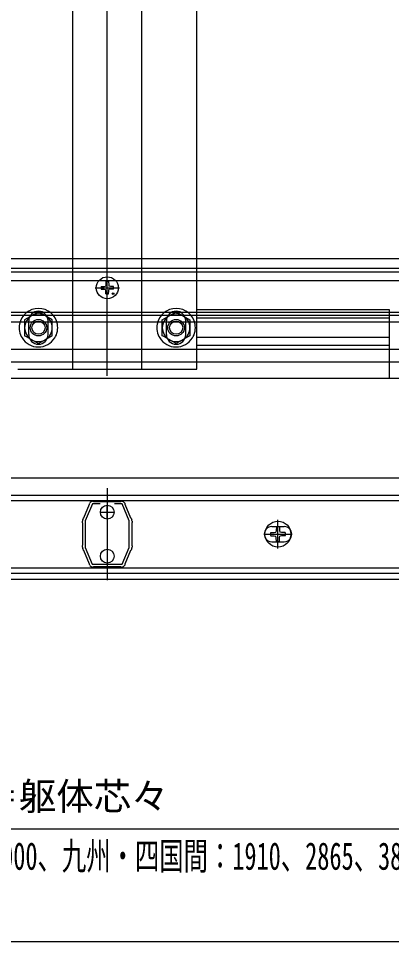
# Model space of a CAD drawing. Units: millimetres, scale not verified. Extents: x -700 to 700, y -1043 to 1037.
# Drawn here: x -279.8 to -144.2, y -1043.2 to -707.8 of the extents above; entities that cross this region are included whole.
import ezdxf
from ezdxf.enums import TextEntityAlignment as Align

# ---------------------------------------------------------------- set-up
doc = ezdxf.new("R2010")
doc.units = ezdxf.units.MM
doc.header["$LTSCALE"] = 6
for name, color, linetype in [('0-2_YKK_11', 7, 'Continuous'), ('0-4_YKK_12', 2, 'Continuous'), ('0-5_YKK_13', 4, 'Continuous'), ('0-6_YKK_D', 6, 'Continuous'), ('0-7_YKK_ZWAK', 7, 'Continuous')]:
    doc.layers.add(name, color=color, linetype=linetype)
doc.styles.add('ＭＳ ゴシック', font='')
doc.styles.get('ＭＳ ゴシック').set_extended_font_data('MS Gothic')

msp = doc.modelspace()

# ---------------------------------------------------------------- linework, layer by layer
at = {"layer": '0-2_YKK_11'}
for p, q in [((-247.5, -889.7), (-247.5, -884.7)), ((-250, -887.2), (-245, -887.2))]:
    msp.add_line(p, q, dxfattribs=at)
for points in [[(-256.383, -889.901), (-256.183, -889.424), (-256.085, -889.321), (-255.988, -889.219), (-253.909, -884.275), (-253.903, -884.138), (-253.888, -883.983)], [(-250.09, -884.2), (-252.902, -884.2), (-255.5, -890.382), (-255.5, -900.018), (-252.944, -906.1), (-242.056, -906.1), (-239.5, -900.019), (-239.5, -890.382), (-242.098, -884.2), (-244.91, -884.2)], [(-252.72, -883.207), (-252.571, -883.253), (-252.443, -883.3), (-242.557, -883.3), (-242.429, -883.253), (-242.28, -883.207)], [(-241.112, -883.983), (-241.097, -884.138), (-241.091, -884.275), (-239.012, -889.219), (-238.915, -889.321), (-238.817, -889.424), (-238.617, -889.901)], [(-256.5, -899.918), (-256.5, -899.4), (-256.45, -899.268), (-256.4, -899.135), (-256.4, -891.265), (-256.45, -891.132), (-256.5, -891), (-256.5, -890.482)], [(-238.5, -890.482), (-238.5, -891), (-238.55, -891.132), (-238.6, -891.265), (-238.6, -899.135), (-238.55, -899.268), (-238.5, -899.4), (-238.5, -899.918)], [(-253.887, -906.417), (-253.903, -906.262), (-253.909, -906.125), (-255.988, -901.181), (-256.085, -901.079), (-256.183, -900.976), (-256.383, -900.499)], [(-238.617, -900.499), (-238.817, -900.976), (-238.915, -901.079), (-239.012, -901.181), (-241.091, -906.125), (-241.097, -906.262), (-241.112, -906.417)], [(-242.557, -907.1), (-252.443, -907.1), (-252.571, -907.147), (-252.72, -907.192)], [(-242.28, -907.192), (-242.428, -907.147), (-242.557, -907.1)]]:
    msp.add_lwpolyline(points, dxfattribs=at)
for centre, start, end in [((-252.57, -884.7), 95.73914, 151.44347), ((-242.43, -884.7), 28.55592, 84.26083), ((-255, -890.482), 157.21234, 180.00008), ((-240, -890.482), 360, 22.78773), ((-255, -899.918), 179.99998, 202.78771), ((-240, -899.918), 337.21255, 0.00006), ((-252.57, -905.7), 208.55565, 264.26079), ((-242.43, -905.7), 275.73925, 331.44438)]:
    msp.add_arc(centre, 1.5, start, end, dxfattribs=at)
at = {"layer": '0-4_YKK_12'}
for p, q in [((-247.5, -837.7), (-247.5, -280.7)), ((-260, -835.2), (-260, -283.2)), ((-235, -835.2), (-235, -283.2)), ((-215, -835.2), (-215, -283.2)), ((-52.5, -798.7), (-442.5, -798.7)), ((-52.5, -800), (-442.5, -800)), ((-52.5, -814.7), (-442.5, -814.7)), ((-145, -813.7), (-215, -813.7)), ((-145, -838.7), (-145, -813.7)), ((-52.5, -815.7), (-442.5, -815.7)), ((-276, -822.7), (-276, -817.7)), ((-269, -822.7), (-269, -817.7)), ((-226, -822.7), (-226, -817.7)), ((-219, -822.7), (-219, -817.7)), ((-145, -816.7), (-215, -816.7)), ((-145, -823.7), (-215, -823.7)), ((-145, -826.7), (-215, -826.7)), ((-280, -835.2), (-215, -835.2)), ((-35, -838.7), (-460, -838.7)), ((-555, -874.7), (560, -874.7)), ((-247.5, -878.5), (-247.5, -911.9)), ((-459.5, -881), (-35.5, -881)), ((-459.5, -883), (-35.5, -883)), ((-187.75, -892.445), (-183.25, -892.445)), ((-187.75, -897.945), (-183.25, -897.945)), ((-459.5, -907.4), (-35.5, -907.4)), ((-35, -911.7), (-460, -911.7)), ((-459.5, -909.4), (-35.5, -909.4))]:
    msp.add_line(p, q, dxfattribs=at)
for points in [[(-52.5, -828.162), (-69, -828.162), (-423.65, -828.162), (-442.5, -828.162)], [(-52.5, -832.7), (-69, -832.7), (-423.65, -832.7), (-442.5, -832.7)]]:
    msp.add_lwpolyline(points, dxfattribs=at)
for centre in [(-247.5, -887.2), (-247.5, -903.2)]:
    msp.add_circle(centre, 2.5, dxfattribs=at)
for centre, radius, start, end in [((-272.5, -817.7), 3.5, 0, 180), ((-222.5, -817.7), 3.5, 0, 180), ((-272.5, -822.7), 3.5, 180, 0), ((-222.5, -822.7), 3.5, 180, 0), ((-187.75, -895.195), 2.75, 90, 270), ((-183.25, -895.195), 2.75, 270, 90)]:
    msp.add_arc(centre, radius, start, end, dxfattribs=at)
at = {"layer": '0-5_YKK_13'}
for p, q in [((-247.5, -810.1), (-247.5, -801.3)), ((-248.019, -804.563), (-248.12, -805.08)), ((-248, -803.455), (-248.019, -804.563)), ((-247, -803.455), (-246.981, -804.563)), ((-246.981, -804.563), (-246.88, -805.08)), ((-251.9, -805.7), (-243.1, -805.7)), ((-249.745, -805.2), (-248.637, -805.181)), ((-249.745, -806.2), (-248.637, -806.219)), ((-248.637, -805.181), (-248.12, -805.08)), ((-248.637, -806.219), (-248.12, -806.32)), ((-248.019, -806.837), (-248.12, -806.32)), ((-248, -807.945), (-248.019, -806.837)), ((-247, -807.945), (-246.981, -806.837)), ((-246.981, -806.837), (-246.88, -806.32)), ((-246.363, -805.181), (-246.88, -805.08)), ((-246.363, -806.219), (-246.88, -806.32)), ((-245.255, -805.2), (-246.363, -805.181)), ((-245.255, -806.2), (-246.363, -806.219)), ((-267.5, -817.313), (-272.5, -814.426)), ((-227.5, -817.313), (-222.5, -814.426)), ((-267.5, -818.208), (-267.5, -817.313)), ((-267.5, -818.335), (-267.5, -817.313)), ((-267.5, -823.087), (-267.5, -818.208)), ((-227.5, -818.208), (-227.5, -817.313)), ((-227.5, -818.335), (-227.5, -817.313)), ((-227.5, -823.087), (-227.5, -818.208)), ((-277.5, -818.335), (-277.5, -823.087)), ((-267.5, -823.087), (-267.5, -818.335)), ((-227.5, -823.087), (-227.5, -818.335)), ((-217.5, -818.335), (-217.5, -823.087)), ((-277.5, -823.087), (-277.138, -823.296)), ((-277.5, -823.087), (-276.983, -823.385)), ((-276.983, -823.385), (-272.5, -825.974)), ((-272.5, -825.974), (-268.017, -823.385)), ((-268.017, -823.385), (-267.5, -823.087)), ((-267.89, -823.312), (-267.5, -823.087)), ((-227.11, -823.312), (-227.5, -823.087)), ((-226.983, -823.385), (-227.5, -823.087)), ((-222.5, -825.974), (-226.983, -823.385)), ((-218.017, -823.385), (-222.5, -825.974)), ((-217.5, -823.087), (-218.017, -823.385)), ((-217.5, -823.087), (-217.862, -823.296)), ((-185.5, -900.374), (-185.5, -890.016)), ((-190.679, -895.195), (-180.321, -895.195)), ((-188.142, -894.606), (-186.838, -894.583)), ((-186.838, -894.583), (-186.23, -894.465)), ((-186.111, -893.856), (-186.23, -894.465)), ((-186.089, -892.552), (-186.111, -893.856)), ((-184.911, -892.552), (-184.889, -893.856)), ((-184.889, -893.856), (-184.77, -894.465)), ((-184.162, -894.583), (-184.77, -894.465)), ((-182.858, -894.606), (-184.162, -894.583)), ((-188.142, -895.783), (-186.838, -895.806)), ((-186.838, -895.806), (-186.23, -895.924)), ((-186.111, -896.533), (-186.23, -895.924)), ((-186.089, -897.837), (-186.111, -896.533)), ((-184.911, -897.837), (-184.889, -896.533)), ((-184.889, -896.533), (-184.77, -895.924)), ((-184.162, -895.806), (-184.77, -895.924)), ((-182.858, -895.783), (-184.162, -895.806))]:
    msp.add_line(p, q, dxfattribs=at)
for points in [[(-52.5, -795.2), (-69, -795.2), (-423.65, -795.2), (-442.5, -795.2)], [(-52.5, -803.2), (-69, -803.2), (-423.65, -803.2), (-442.5, -803.2)], [(-272.5, -814.426), (-277.5, -817.313), (-277.5, -818.335)], [(-222.5, -814.426), (-217.5, -817.313), (-217.5, -818.335)], [(-52.5, -818.2), (-69, -818.2), (-423.65, -818.2), (-442.5, -818.2)]]:
    msp.add_lwpolyline(points, dxfattribs=at)
for centre, radius in [((-247.5, -805.7), 4), ((-245.379, -807.821), 0.3), ((-272.5, -820.2), 3), ((-272.5, -820.2), 2.4), ((-222.5, -820.2), 3), ((-222.5, -820.2), 2.4), ((-185.5, -895.195), 4.708)]:
    msp.add_circle(centre, radius, dxfattribs=at)
for centre, radius, start, end in [((-247.5, -805.7), 2.3, 77.44414, 102.55586), ((-247.5, -805.7), 2.3, 167.44414, 192.55586), ((-247.5, -805.7), 2.3, 257.44414, 282.55586), ((-247.5, -805.7), 2.3, 347.44414, 12.55586), ((-272.5, -820.2), 7, 10.52433, 169.47567), ((-222.5, -820.2), 7, 10.52433, 169.47567), ((-272.5, -820.2), 5, 156.8676, 217.3832), ((-272.5, -820.2), 5, 156.8676, 217.3832), ((-272.5, -820.2), 5, 23.1324, 156.8676), ((-272.5, -820.2), 5, 23.1324, 156.8676), ((-272.5, -820.2), 5, 322.6168, 23.1324), ((-272.5, -820.2), 5, 322.6168, 23.1324), ((-222.5, -820.2), 5, 156.8676, 217.3832), ((-222.5, -820.2), 5, 156.8676, 217.3832), ((-222.5, -820.2), 5, 23.1324, 156.8676), ((-222.5, -820.2), 5, 23.1324, 156.8676), ((-222.5, -820.2), 5, 322.6168, 23.1324), ((-222.5, -820.2), 5, 322.6168, 23.1324), ((-272.5, -820.2), 7, 169.47567, 212.11583), ((-272.5, -820.2), 7, 327.88417, 10.52433), ((-222.5, -820.2), 7, 169.47567, 212.11583), ((-222.5, -820.2), 7, 327.88417, 10.52433), ((-272.5, -820.2), 7, 212.11583, 327.88417), ((-272.5, -820.2), 5, 217.3832, 322.6168), ((-272.5, -820.2), 5, 217.3832, 322.6168), ((-222.5, -820.2), 7, 212.11583, 327.88417), ((-222.5, -820.2), 5, 217.3832, 322.6168), ((-222.5, -820.2), 5, 217.3832, 322.6168), ((-185.5, -895.195), 2.707, 167.44414, 192.55586), ((-185.5, -895.195), 2.707, 77.44414, 102.55586), ((-185.5, -895.195), 2.707, 347.44414, 12.55586), ((-185.5, -895.195), 2.707, 257.44414, 282.55586)]:
    msp.add_arc(centre, radius, start, end, dxfattribs=at)
at = {"layer": '0-6_YKK_D'}
msp.add_line((-483.5, -1002.2), (-11.5, -1002.2), dxfattribs=at)
at = {"layer": '0-7_YKK_ZWAK'}
msp.add_lwpolyline([(-700, -1043.2), (700, -1043.2), (700, 996.8)], dxfattribs=at)

# ---------------------------------------------------------------- texts
at = {"layer": '0-6_YKK_D', "style": 'ＭＳ ゴシック'}
msp.add_text('L1＝躯体芯々', height=9.971, dxfattribs=at).set_placement((-306.768, -998.423), align=Align.BOTTOM_LEFT)
at = {"layer": '0-6_YKK_D', "style": 'ＭＳ ゴシック', "width": 0.65}
msp.add_text('（関東間：1820、2730、3640、MM：2000、3000、4000、九州・四国間：1910、2865、3820）', height=9.971, dxfattribs=at).set_placement((-484.697, -1020.118), align=Align.BOTTOM_LEFT)

doc.saveas('drawing.dxf')
